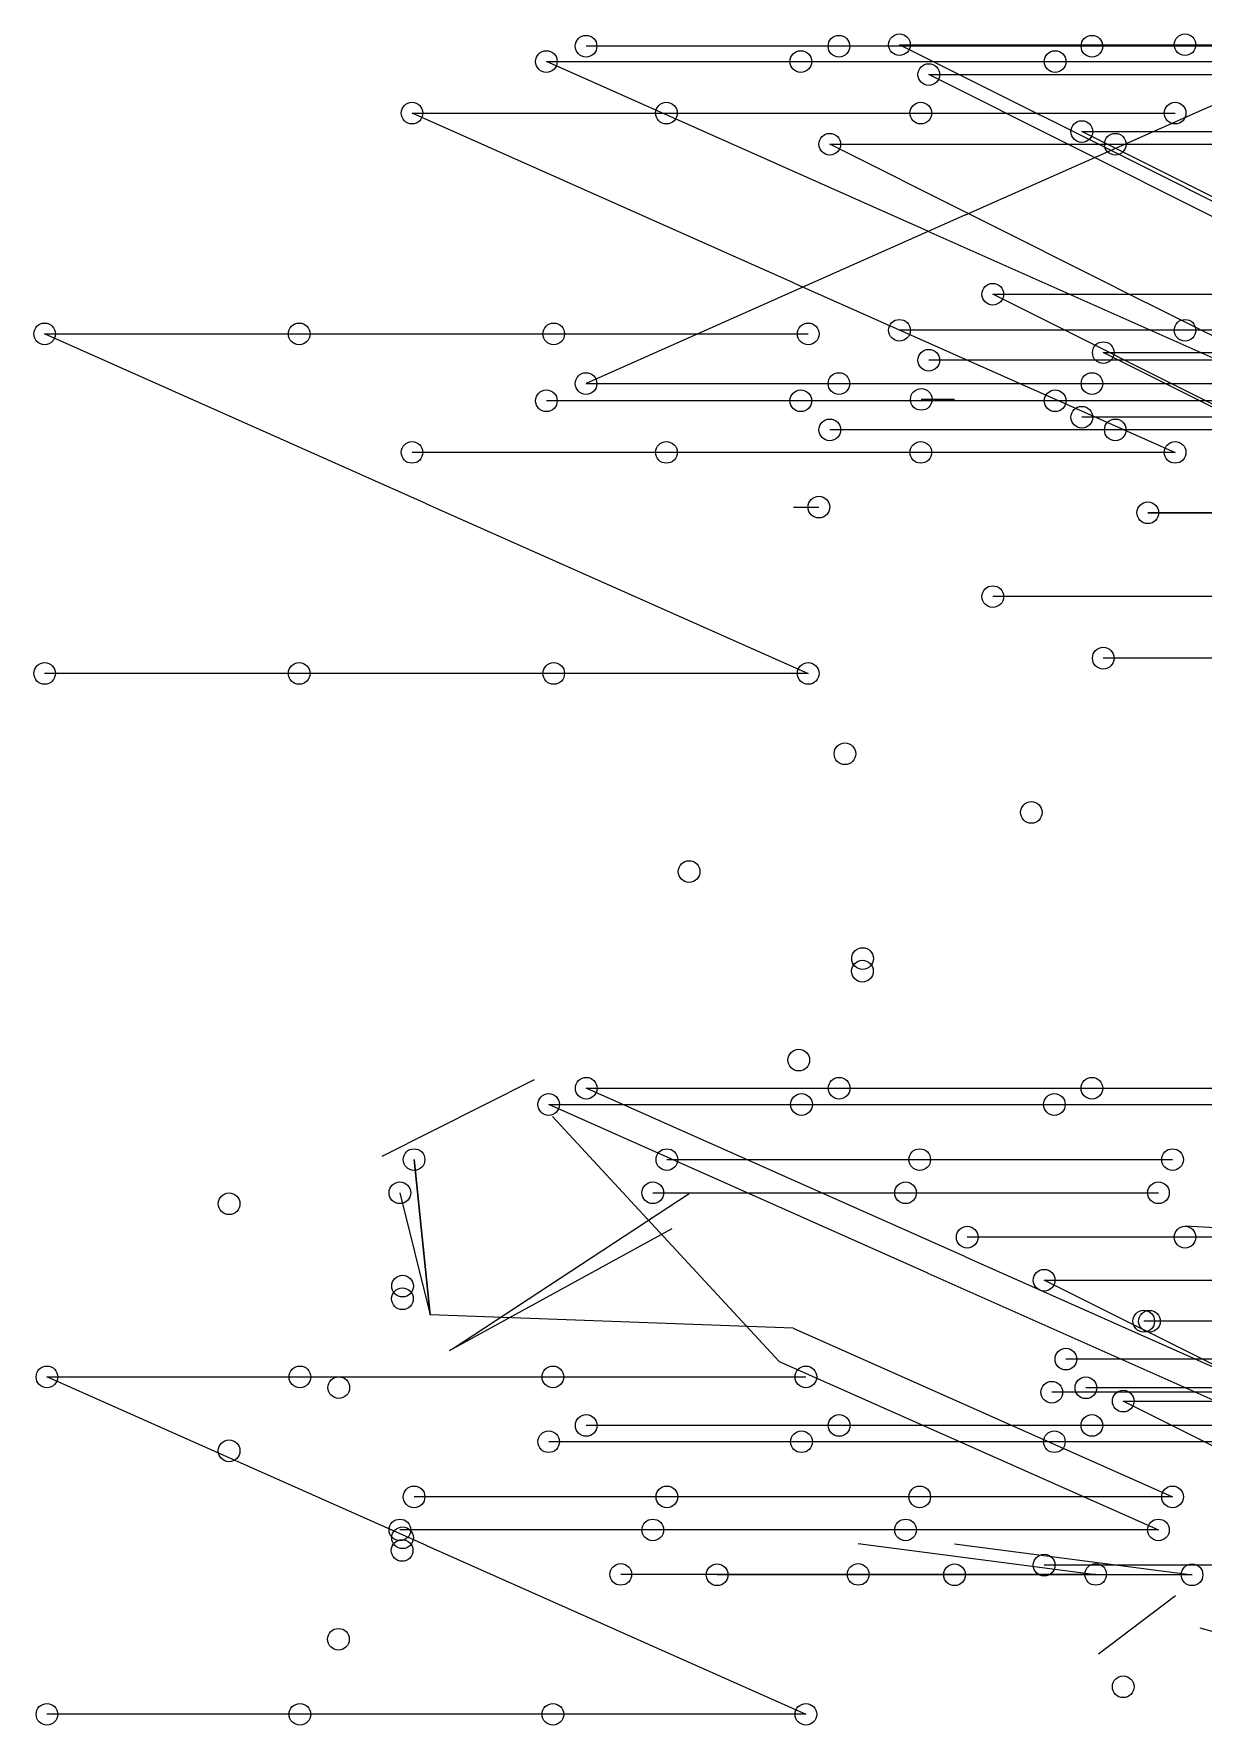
# Model space of a CAD drawing. Extents: x 8.5 to 88.6, y 8.1 to 51.7.
# Drawn here: x 8.49 to 21.43, y 13.06 to 31.77 of the extents above; entities that cross this region are included whole.
import ezdxf

# ---------------------------------------------------------------- set-up
doc = ezdxf.new("R2010")
doc.units = 0
doc.layers.add('HALOFIRE_HEADS', color=1, linetype='CONTINUOUS')
doc.layers.add('HALOFIRE_PIPES', color=5, linetype='CONTINUOUS')

msp = doc.modelspace()

# ---------------------------------------------------------------- linework, layer by layer
at = {"layer": 'HALOFIRE_HEADS'}
for centre in [(14.5984, 31.6353, 2.6519), (17.3981, 31.6353, 2.6519), (18.0672, 31.6522, 2.6519), (20.1979, 31.6353, 2.6519), (21.2275, 31.6522, 2.6519), (14.1594, 31.4658, 2.6519), (16.9747, 31.4658, 2.6519), (18.3917, 31.3211, 2.6519), (19.79, 31.4658, 2.6519), (12.6726, 30.8953, 2.6519), (15.4878, 30.8953, 2.6519), (18.3031, 30.8953, 2.6519), (21.1184, 30.8953, 2.6519), (20.0857, 30.6905, 2.6551), (17.2959, 30.5504, 2.6924), (20.4561, 30.5504, 2.6924), (19.0999, 28.8907, 2.7845), (8.6071, 28.4515, 2.6519), (11.4239, 28.4515, 2.6519), (14.2408, 28.4515, 2.6519), (17.0576, 28.4515, 2.6519), (18.0672, 28.492, 2.6519), (21.2275, 28.492, 2.6519), (18.3917, 28.1609, 2.6519), (20.3232, 28.2448, 2.4225), (14.5984, 27.9023, 2.6519), (17.3981, 27.9023, 2.6519), (20.1979, 27.9023, 2.6519), (14.1594, 27.7121, 2.6519), (16.9747, 27.7121, 2.6519), (18.3091, 27.7278, 2.5884), (19.79, 27.7121, 2.6519), (17.2959, 27.3902, 2.6924), (20.0857, 27.5302, 2.6551), (20.4561, 27.3902, 2.6924), (12.6726, 27.1416, 2.6519), (15.4878, 27.1416, 2.6519), (18.3031, 27.1416, 2.6519), (21.1184, 27.1416, 2.6519), (17.1759, 26.5356, 2.7845), (20.8156, 26.4733, 2.6924), (19.0999, 25.5449, 2.7845), (20.3232, 24.8644, 2.4225), (8.6071, 24.6958, 2.6519), (11.4239, 24.6958, 2.6519), (14.2408, 24.6958, 2.6519), (17.0576, 24.6958, 2.6519), (17.4644, 23.8068, 2.7845), (19.5269, 23.1574, 2.5884), (15.7395, 22.5029, 2.6519), (17.6574, 21.4011, 2.5146), (17.6596, 21.5411, 2.5884), (16.9533, 20.4174, 2.6519), (14.6007, 20.1058, 2.6519), (17.399, 20.1058, 2.6519), (20.1972, 20.1058, 2.6519), (14.1851, 19.926, 2.6519), (16.9833, 19.926, 2.6519), (19.7815, 19.926, 2.6519), (12.6949, 19.3158, 2.6519), (15.4932, 19.3158, 2.6519), (18.2914, 19.3158, 2.6519), (21.0896, 19.3158, 2.6519), (10.6482, 18.8278, 2.6519), (12.5389, 18.9492, 2.5146), (15.3371, 18.9492, 2.5146), (18.1353, 18.9492, 2.5146), (20.9335, 18.9492, 2.5146), (18.8178, 18.4581, 2.6519), (21.2275, 18.4581, 2.6519), (12.5683, 17.9168, 2.6519), (19.6687, 17.9818, 2.4384), (12.5661, 17.7768, 2.5146), (20.7702, 17.5287, 2.4225), (20.8342, 17.5277, 2.4384), (19.9095, 17.1085, 2.6519), (8.6327, 16.9117, 2.5884), (11.4324, 16.9117, 2.5884), (14.2322, 16.9117, 2.5884), (17.032, 16.9117, 2.5884), (11.8621, 16.7932, 2.6519), (19.7534, 16.7419, 2.4384), (20.1301, 16.7914, 2.6519), (20.5434, 16.6444, 2.6519), (14.6007, 16.3749, 2.6519), (17.399, 16.3749, 2.6519), (20.1972, 16.3749, 2.6519), (14.1851, 16.1951, 2.6519), (16.9833, 16.1951, 2.6519), (19.7815, 16.1951, 2.6519), (10.6482, 16.0942, 2.6519), (12.6949, 15.5849, 2.6519), (15.4932, 15.5849, 2.6519), (18.2914, 15.5849, 2.6519), (21.0896, 15.5849, 2.6519), (12.5389, 15.2183, 2.5146), (12.5683, 15.1323, 2.6519), (15.3371, 15.2183, 2.5146), (18.1353, 15.2183, 2.5146), (20.9335, 15.2183, 2.5146), (12.563, 14.9923, 2.5146), (14.9832, 14.7275, 2.4384), (16.0496, 14.7224, 2.6519), (17.6111, 14.7275, 2.4384), (18.6775, 14.7224, 2.6519), (19.6687, 14.829, 2.4384), (20.2389, 14.7275, 2.4384), (21.3054, 14.7224, 2.6519), (11.8589, 14.0088, 2.6519), (20.5434, 13.4842, 2.6519), (8.6327, 13.1787, 2.5884), (11.4324, 13.1787, 2.5884), (14.2322, 13.1787, 2.5884), (17.032, 13.1787, 2.5884)]:
    msp.add_circle(centre, 0.12, dxfattribs=at)
at = {"layer": 'HALOFIRE_PIPES'}
for p, q in [((17.3981, 31.6353, 2.6519), (14.5984, 31.6353, 2.6519)), ((20.1979, 31.6353, 2.6519), (17.3981, 31.6353, 2.6519)), ((21.2275, 30.0721, 2.6519), (18.0672, 31.6522, 2.6519)), ((18.0672, 31.6522, 2.6519), (21.2275, 31.6522, 2.6519)), ((18.798, 29.7688, 2.6519), (22.9977, 31.6353, 2.6519)), ((22.9977, 31.6353, 2.6519), (20.1979, 31.6353, 2.6519)), ((21.2275, 31.6522, 2.6519), (24.3877, 31.6522, 2.6519)), ((18.3823, 29.5889, 2.6519), (14.1594, 31.4658, 2.6519)), ((14.1594, 31.4658, 2.6519), (16.9747, 31.4658, 2.6519)), ((16.9747, 31.4658, 2.6519), (19.79, 31.4658, 2.6519)), ((19.79, 31.4658, 2.6519), (22.6052, 31.4658, 2.6519)), ((21.552, 29.741, 2.6519), (18.3917, 31.3211, 2.6519)), ((18.3917, 31.3211, 2.6519), (21.552, 31.3211, 2.6519)), ((16.8955, 29.0185, 2.6519), (12.6726, 30.8953, 2.6519)), ((12.6726, 30.8953, 2.6519), (15.4878, 30.8953, 2.6519)), ((15.4878, 30.8953, 2.6519), (18.3031, 30.8953, 2.6519)), ((18.3031, 30.8953, 2.6519), (21.1184, 30.8953, 2.6519)), ((23.246, 29.1104, 2.6551), (20.0857, 30.6905, 2.6551)), ((20.0857, 30.6905, 2.6551), (23.246, 30.6905, 2.6551)), ((20.4561, 28.9703, 2.6924), (17.2959, 30.5504, 2.6924)), ((17.2959, 30.5504, 2.6924), (20.4561, 30.5504, 2.6924)), ((20.4561, 30.5504, 2.6924), (23.6163, 30.5504, 2.6924)), ((21.2275, 30.0721, 2.6519), (21.2275, 30.0721, 2.6519)), ((21.2275, 30.0721, 2.6519), (21.2275, 30.0721, 2.6519)), ((21.2275, 30.0721, 2.6519), (24.3877, 28.492, 2.6519)), ((18.798, 29.7688, 2.6519), (14.5984, 27.9023, 2.6519)), ((18.798, 29.7688, 2.6519), (18.798, 29.7688, 2.6519)), ((18.798, 29.7688, 2.6519), (18.798, 29.7688, 2.6519)), ((18.3823, 29.5889, 2.6519), (18.3823, 29.5889, 2.6519)), ((18.3823, 29.5889, 2.6519), (18.3823, 29.5889, 2.6519)), ((18.3823, 29.5889, 2.6519), (22.6052, 27.7121, 2.6519)), ((16.8955, 29.0185, 2.6519), (16.8955, 29.0185, 2.6519)), ((16.8955, 29.0185, 2.6519), (16.8955, 29.0185, 2.6519)), ((16.8955, 29.0185, 2.6519), (21.1184, 27.1416, 2.6519)), ((22.4457, 27.2178, 2.7845), (19.0999, 28.8907, 2.7845)), ((19.0999, 28.8907, 2.7845), (22.4457, 28.8907, 2.7845)), ((20.4561, 28.9703, 2.6924), (20.4561, 28.9703, 2.6924)), ((20.4561, 28.9703, 2.6924), (20.4561, 28.9703, 2.6924)), ((20.4561, 28.9703, 2.6924), (23.6163, 27.3902, 2.6924)), ((12.8324, 26.5736, 2.6519), (8.6071, 28.4515, 2.6519)), ((8.6071, 28.4515, 2.6519), (11.4239, 28.4515, 2.6519)), ((11.4239, 28.4515, 2.6519), (14.2408, 28.4515, 2.6519)), ((14.2408, 28.4515, 2.6519), (17.0576, 28.4515, 2.6519)), ((21.2275, 28.492, 2.6519), (18.0672, 28.492, 2.6519)), ((24.3877, 28.492, 2.6519), (21.2275, 28.492, 2.6519)), ((21.552, 28.1609, 2.6519), (18.3917, 28.1609, 2.6519)), ((23.7036, 26.5546, 2.4225), (20.3232, 28.2448, 2.4225)), ((20.3232, 28.2448, 2.4225), (23.7036, 28.2448, 2.4225)), ((14.5984, 27.9023, 2.6519), (17.3981, 27.9023, 2.6519)), ((17.3981, 27.9023, 2.6519), (20.1979, 27.9023, 2.6519)), ((20.1979, 27.9023, 2.6519), (22.9977, 27.9023, 2.6519)), ((16.9747, 27.7121, 2.6519), (14.1594, 27.7121, 2.6519)), ((19.79, 27.7121, 2.6519), (16.9747, 27.7121, 2.6519)), ((18.6759, 27.7278, 2.5884), (18.3091, 27.7278, 2.5884)), ((18.3091, 27.7278, 2.5884), (18.3091, 27.7278, 2.5884)), ((22.6052, 27.7121, 2.6519), (19.79, 27.7121, 2.6519)), ((23.246, 27.5302, 2.6551), (20.0857, 27.5302, 2.6551)), ((20.4561, 27.3902, 2.6924), (17.2959, 27.3902, 2.6924)), ((23.6163, 27.3902, 2.6924), (20.4561, 27.3902, 2.6924)), ((15.4878, 27.1416, 2.6519), (12.6726, 27.1416, 2.6519)), ((18.3031, 27.1416, 2.6519), (15.4878, 27.1416, 2.6519)), ((21.1184, 27.1416, 2.6519), (18.3031, 27.1416, 2.6519)), ((12.8324, 26.5736, 2.6519), (12.8324, 26.5736, 2.6519)), ((12.8324, 26.5736, 2.6519), (12.8324, 26.5736, 2.6519)), ((12.8324, 26.5736, 2.6519), (17.0576, 24.6958, 2.6519)), ((16.8959, 26.5356, 2.7845), (17.1759, 26.5356, 2.7845)), ((17.1759, 26.5356, 2.7845), (17.1759, 26.5356, 2.7845)), ((22.4021, 26.4733, 2.6924), (20.8156, 26.4733, 2.6924)), ((20.8156, 26.4733, 2.6924), (23.9887, 26.4733, 2.6924)), ((22.4457, 25.5449, 2.7845), (19.0999, 25.5449, 2.7845)), ((23.7036, 24.8644, 2.4225), (20.3232, 24.8644, 2.4225)), ((11.4239, 24.6958, 2.6519), (8.6071, 24.6958, 2.6519)), ((14.2408, 24.6958, 2.6519), (11.4239, 24.6958, 2.6519)), ((17.0576, 24.6958, 2.6519), (14.2408, 24.6958, 2.6519)), ((17.4644, 23.8068, 2.7845), (17.4644, 23.8068, 2.7845)), ((17.4644, 23.8068, 2.7845), (17.4644, 23.8068, 2.7845)), ((19.5269, 23.1574, 2.5884), (19.5269, 23.1574, 2.5884)), ((19.5269, 23.1574, 2.5884), (19.5269, 23.1574, 2.5884)), ((15.7395, 22.5029, 2.6519), (15.7395, 22.5029, 2.6519)), ((15.7395, 22.5029, 2.6519), (15.7395, 22.5029, 2.6519)), ((17.6596, 21.5411, 2.5884), (17.6596, 21.5411, 2.5884)), ((17.6596, 21.5411, 2.5884), (17.6596, 21.5411, 2.5884)), ((17.6574, 21.4011, 2.5146), (17.6574, 21.4011, 2.5146)), ((17.6574, 21.4011, 2.5146), (17.6574, 21.4011, 2.5146)), ((16.9533, 20.4174, 2.6519), (16.9533, 20.4174, 2.6519)), ((16.9533, 20.4174, 2.6519), (16.9533, 20.4174, 2.6519)), ((14.0263, 20.1973, 2.5146), (12.3374, 19.3516, 2.5146)), ((18.7981, 18.2404, 2.6519), (14.6007, 20.1058, 2.6519)), ((14.6007, 20.1058, 2.6519), (17.399, 20.1058, 2.6519)), ((17.399, 20.1058, 2.6519), (20.1972, 20.1058, 2.6519)), ((20.1972, 20.1058, 2.6519), (22.9954, 20.1058, 2.6519)), ((18.3824, 18.0605, 2.6519), (14.1851, 19.926, 2.6519)), ((14.1851, 19.926, 2.6519), (16.9833, 19.926, 2.6519)), ((16.9833, 19.926, 2.6519), (19.7815, 19.926, 2.6519)), ((19.7815, 19.926, 2.6519), (22.5797, 19.926, 2.6519)), ((16.7362, 17.0837, 2.5146), (14.2278, 19.795, 2.5146)), ((12.8724, 17.5978, 2.6519), (12.6949, 19.3158, 2.6519)), ((12.6949, 19.3158, 2.6519), (12.8724, 17.5978, 2.6519)), ((15.4932, 19.3158, 2.6519), (18.2914, 19.3158, 2.6519)), ((18.2914, 19.3158, 2.6519), (21.0896, 19.3158, 2.6519)), ((12.5389, 18.9492, 2.5146), (12.8724, 17.5978, 2.5146)), ((13.1191, 17.2214, 2.6519), (15.7399, 18.9395, 2.6519)), ((15.3371, 18.9492, 2.5146), (18.1353, 18.9492, 2.5146)), ((18.1353, 18.9492, 2.5146), (20.9335, 18.9492, 2.5146)), ((10.6482, 18.8278, 2.6519), (10.6482, 18.8278, 2.6519)), ((10.6482, 18.8278, 2.6519), (10.6482, 18.8278, 2.6519)), ((13.0887, 17.2032, 2.5146), (15.5534, 18.5546, 2.5146)), ((21.2275, 18.5817, 2.6519), (21.2275, 18.5817, 2.6519)), ((21.2275, 18.5817, 2.6519), (23.6371, 18.4581, 2.6519)), ((21.2275, 18.4581, 2.6519), (18.8178, 18.4581, 2.6519)), ((23.6371, 18.4581, 2.6519), (21.2275, 18.4581, 2.6519)), ((18.7981, 18.2404, 2.6519), (18.7981, 18.2404, 2.6519)), ((18.7981, 18.2404, 2.6519), (18.7981, 18.2404, 2.6519)), ((18.7981, 18.2404, 2.6519), (22.9954, 16.3749, 2.6519)), ((18.3824, 18.0605, 2.6519), (18.3824, 18.0605, 2.6519)), ((18.3824, 18.0605, 2.6519), (18.3824, 18.0605, 2.6519)), ((18.3824, 18.0605, 2.6519), (22.5797, 16.1951, 2.6519)), ((22.8216, 16.4054, 2.4384), (19.6687, 17.9818, 2.4384)), ((19.6687, 17.9818, 2.4384), (22.8216, 17.9818, 2.4384)), ((12.5683, 17.9168, 2.6519), (12.5683, 17.9168, 2.6519)), ((12.5683, 17.9168, 2.6519), (12.5683, 17.9168, 2.6519)), ((12.5661, 17.7768, 2.5146), (12.5661, 17.7768, 2.5146)), ((12.5661, 17.7768, 2.5146), (12.5661, 17.7768, 2.5146)), ((16.8923, 17.4504, 2.6519), (12.8724, 17.5978, 2.6519)), ((16.8923, 17.4504, 2.6519), (16.8923, 17.4504, 2.6519)), ((16.8923, 17.4504, 2.6519), (16.8923, 17.4504, 2.6519)), ((16.8923, 17.4504, 2.6519), (21.0896, 15.5849, 2.6519)), ((23.1475, 17.5287, 2.4225), (20.7702, 17.5287, 2.4225)), ((23.2438, 17.5277, 2.4384), (20.8342, 17.5277, 2.4384)), ((16.7362, 17.0837, 2.5146), (16.7362, 17.0837, 2.5146)), ((16.7362, 17.0837, 2.5146), (16.7362, 17.0837, 2.5146)), ((16.7362, 17.0837, 2.5146), (20.9335, 15.2183, 2.5146)), ((22.5374, 17.1085, 2.6519), (19.9095, 17.1085, 2.6519)), ((12.8323, 15.0452, 2.5884), (8.6327, 16.9117, 2.5884)), ((8.6327, 16.9117, 2.5884), (11.4324, 16.9117, 2.5884)), ((11.4324, 16.9117, 2.5884), (14.2322, 16.9117, 2.5884)), ((14.2322, 16.9117, 2.5884), (17.032, 16.9117, 2.5884)), ((11.8621, 16.7932, 2.6519), (11.8621, 16.7932, 2.6519)), ((11.8621, 16.7932, 2.6519), (11.8621, 16.7932, 2.6519)), ((22.3813, 16.7419, 2.4384), (19.7534, 16.7419, 2.4384)), ((22.5397, 16.7914, 2.6519), (20.1301, 16.7914, 2.6519)), ((23.7036, 15.0643, 2.6519), (20.5434, 16.6444, 2.6519)), ((20.5434, 16.6444, 2.6519), (23.7036, 16.6444, 2.6519)), ((17.399, 16.3749, 2.6519), (14.6007, 16.3749, 2.6519)), ((20.1972, 16.3749, 2.6519), (17.399, 16.3749, 2.6519)), ((22.9954, 16.3749, 2.6519), (20.1972, 16.3749, 2.6519)), ((10.6482, 16.0942, 2.6519), (10.6482, 16.0942, 2.6519)), ((10.6482, 16.0942, 2.6519), (10.6482, 16.0942, 2.6519)), ((16.9833, 16.1951, 2.6519), (14.1851, 16.1951, 2.6519)), ((19.7815, 16.1951, 2.6519), (16.9833, 16.1951, 2.6519)), ((22.5797, 16.1951, 2.6519), (19.7815, 16.1951, 2.6519)), ((15.4932, 15.5849, 2.6519), (12.6949, 15.5849, 2.6519)), ((18.2914, 15.5849, 2.6519), (15.4932, 15.5849, 2.6519)), ((21.0896, 15.5849, 2.6519), (18.2914, 15.5849, 2.6519)), ((15.3371, 15.2183, 2.5146), (12.5389, 15.2183, 2.5146)), ((18.1353, 15.2183, 2.5146), (15.3371, 15.2183, 2.5146)), ((20.9335, 15.2183, 2.5146), (18.1353, 15.2183, 2.5146)), ((12.563, 14.9923, 2.5146), (12.563, 14.9923, 2.5146)), ((12.563, 14.9923, 2.5146), (12.563, 14.9923, 2.5146)), ((12.5683, 15.1323, 2.6519), (12.5683, 15.1323, 2.6519)), ((12.5683, 15.1323, 2.6519), (12.5683, 15.1323, 2.6519)), ((12.8323, 15.0452, 2.5884), (12.8323, 15.0452, 2.5884)), ((12.8323, 15.0452, 2.5884), (12.8323, 15.0452, 2.5884)), ((12.8323, 15.0452, 2.5884), (17.032, 13.1787, 2.5884)), ((17.6111, 15.0694, 2.4384), (17.6111, 15.0694, 2.4384)), ((17.6111, 15.0694, 2.4384), (20.2389, 14.7275, 2.4384)), ((18.6775, 15.0643, 2.6519), (18.6775, 15.0643, 2.6519)), ((18.6775, 15.0643, 2.6519), (21.3054, 14.7224, 2.6519)), ((22.8216, 14.829, 2.4384), (19.6687, 14.829, 2.4384)), ((17.6111, 14.7275, 2.4384), (14.9832, 14.7275, 2.4384)), ((18.6775, 14.7224, 2.6519), (16.0496, 14.7224, 2.6519)), ((20.2389, 14.7275, 2.4384), (17.6111, 14.7275, 2.4384)), ((21.3054, 14.7224, 2.6519), (18.6775, 14.7224, 2.6519)), ((21.1229, 14.4897, 2.6519), (20.2711, 13.8425, 2.6519)), ((23.7036, 13.4842, 2.6519), (21.3951, 14.1314, 2.6519)), ((11.8589, 14.0088, 2.6519), (11.8589, 14.0088, 2.6519)), ((11.8589, 14.0088, 2.6519), (11.8589, 14.0088, 2.6519)), ((11.4324, 13.1787, 2.5884), (8.6327, 13.1787, 2.5884)), ((14.2322, 13.1787, 2.5884), (11.4324, 13.1787, 2.5884)), ((17.032, 13.1787, 2.5884), (14.2322, 13.1787, 2.5884))]:
    msp.add_line(p, q, dxfattribs=at)

doc.saveas('drawing.dxf')
